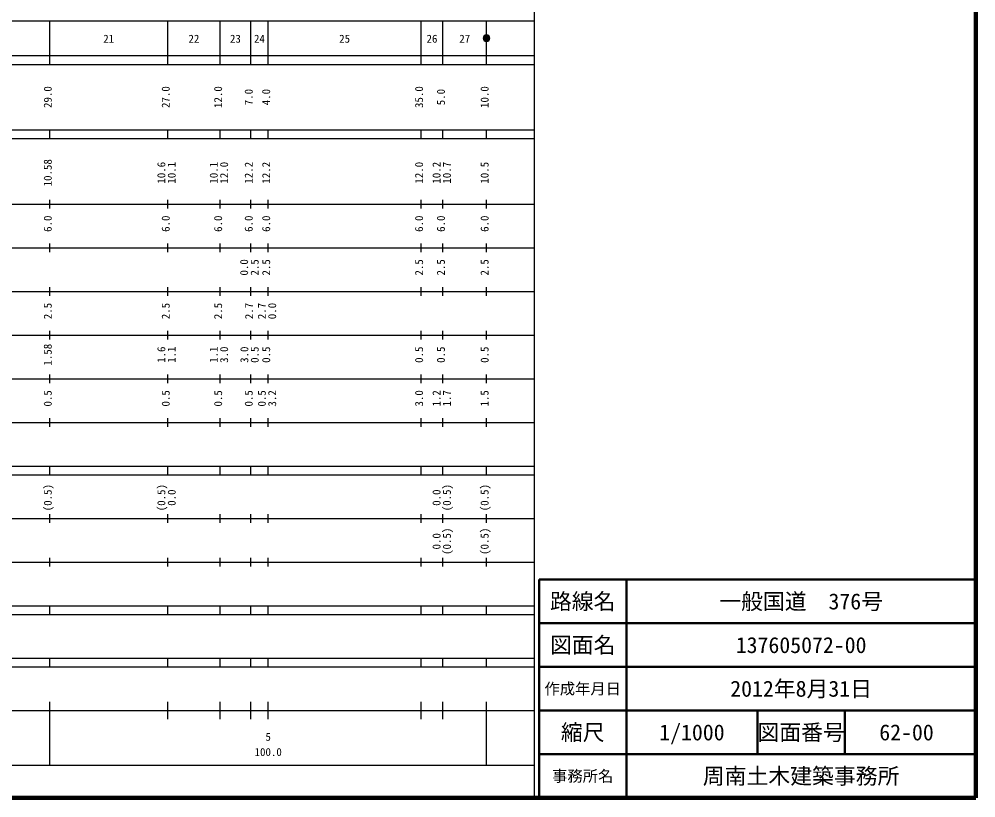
# Model space of a CAD drawing. Units: millimetres on the paper, enlarged 1000 times. Extents: x 40000 to 680000, y 20000 to 380000.
# Drawn here: x 460989 to 680000, y 20000 to 198357 of the extents above; entities that cross this region are included whole.
import ezdxf
from ezdxf.enums import TextEntityAlignment as Align

# ---------------------------------------------------------------- set-up
doc = ezdxf.new("R2010")
doc.units = ezdxf.units.MM
doc.header["$LTSCALE"] = 1000
for name, color, linetype, lineweight in [('M-TTL', 2, 'Continuous', 140), ('M-TTL-BAND', 7, 'Continuous', 25), ('M-TTL-FRAM', 2, 'Continuous', 50), ('M-TTL-LINE', 7, 'Continuous', 50)]:
    doc.layers.add(name, color=color, linetype=linetype, lineweight=lineweight)
doc.layers.add('M-TTL-TXT', color=7, linetype='Continuous')
doc.styles.add('ＭＳ ゴシック', font='')
doc.styles.get('ＭＳ ゴシック').set_extended_font_data('MS Gothic')

msp = doc.modelspace()

# ---------------------------------------------------------------- hatches: boundary and pattern name
at = {"layer": 'M-TTL-BAND'}
msp.add_hatch(color=256, dxfattribs=at).paths.add_polyline_path([(568750, 194000, 1), (567250, 194000, 1)])

# ---------------------------------------------------------------- linework, layer by layer
at = {"layer": 'M-TTL'}
for p, q in [((680000, 20000), (680000, 380000)), ((40000, 20000), (680000, 20000))]:
    msp.add_line(p, q, dxfattribs=at)
at = {"layer": 'M-TTL-BAND'}
for p, q in [((579000, 20000), (579000, 370000)), ((68000, 198000), (579000, 198000)), ((468000, 188000), (468000, 198000)), ((495000, 188000), (495000, 198000)), ((507000, 188000), (507000, 198000)), ((514000, 188000), (514000, 198000)), ((518000, 188000), (518000, 198000)), ((553000, 188000), (553000, 198000)), ((558000, 188000), (558000, 198000)), ((568000, 188000), (568000, 198000)), ((40000, 190000), (579000, 190000)), ((40000, 188000), (579000, 188000)), ((40000, 173000), (579000, 173000)), ((40000, 171000), (579000, 171000)), ((468000, 171000), (468000, 173000)), ((495000, 171000), (495000, 173000)), ((507000, 171000), (507000, 173000)), ((514000, 171000), (514000, 173000)), ((518000, 171000), (518000, 173000)), ((553000, 171000), (553000, 173000)), ((558000, 171000), (558000, 173000)), ((568000, 171000), (568000, 173000)), ((40000, 156000), (579000, 156000)), ((468000, 155000), (468000, 157000)), ((495000, 155000), (495000, 157000)), ((507000, 155000), (507000, 157000)), ((514000, 155000), (514000, 157000)), ((518000, 155000), (518000, 157000)), ((553000, 155000), (553000, 157000)), ((558000, 155000), (558000, 157000)), ((568000, 155000), (568000, 157000)), ((468000, 145000), (468000, 147000)), ((495000, 145000), (495000, 147000)), ((507000, 145000), (507000, 147000)), ((514000, 145000), (514000, 147000)), ((518000, 145000), (518000, 147000)), ((553000, 145000), (553000, 147000)), ((558000, 145000), (558000, 147000)), ((568000, 145000), (568000, 147000)), ((46000, 146000), (579000, 146000)), ((52000, 136000), (579000, 136000)), ((468000, 135000), (468000, 137000)), ((495000, 135000), (495000, 137000)), ((507000, 135000), (507000, 137000)), ((514000, 135000), (514000, 137000)), ((518000, 135000), (518000, 137000)), ((553000, 135000), (553000, 137000)), ((558000, 135000), (558000, 137000)), ((568000, 135000), (568000, 137000)), ((46000, 126000), (579000, 126000)), ((468000, 125000), (468000, 127000)), ((495000, 125000), (495000, 127000)), ((507000, 125000), (507000, 127000)), ((514000, 125000), (514000, 127000)), ((518000, 125000), (518000, 127000)), ((553000, 125000), (553000, 127000)), ((558000, 125000), (558000, 127000)), ((568000, 125000), (568000, 127000)), ((468000, 115000), (468000, 117000)), ((495000, 115000), (495000, 117000)), ((507000, 115000), (507000, 117000)), ((514000, 115000), (514000, 117000)), ((518000, 115000), (518000, 117000)), ((553000, 115000), (553000, 117000)), ((558000, 115000), (558000, 117000)), ((568000, 115000), (568000, 117000)), ((52000, 116000), (579000, 116000)), ((46000, 106000), (579000, 106000)), ((468000, 105000), (468000, 107000)), ((495000, 105000), (495000, 107000)), ((507000, 105000), (507000, 107000)), ((514000, 105000), (514000, 107000)), ((518000, 105000), (518000, 107000)), ((553000, 105000), (553000, 107000)), ((558000, 105000), (558000, 107000)), ((568000, 105000), (568000, 107000)), ((40000, 96000), (579000, 96000)), ((468000, 94000), (468000, 96000)), ((495000, 94000), (495000, 96000)), ((507000, 94000), (507000, 96000)), ((514000, 94000), (514000, 96000)), ((518000, 94000), (518000, 96000)), ((553000, 94000), (553000, 96000)), ((558000, 94000), (558000, 96000)), ((568000, 94000), (568000, 96000)), ((40000, 94000), (579000, 94000)), ((49000, 84000), (579000, 84000)), ((468000, 83000), (468000, 85000)), ((495000, 83000), (495000, 85000)), ((507000, 83000), (507000, 85000)), ((514000, 83000), (514000, 85000)), ((518000, 83000), (518000, 85000)), ((553000, 83000), (553000, 85000)), ((558000, 83000), (558000, 85000)), ((568000, 83000), (568000, 85000)), ((468000, 73000), (468000, 75000)), ((495000, 73000), (495000, 75000)), ((507000, 73000), (507000, 75000)), ((514000, 73000), (514000, 75000)), ((518000, 73000), (518000, 75000)), ((553000, 73000), (553000, 75000)), ((558000, 73000), (558000, 75000)), ((568000, 73000), (568000, 75000)), ((40000, 74000), (579000, 74000)), ((40000, 64000), (579000, 64000)), ((468000, 62000), (468000, 64000)), ((495000, 62000), (495000, 64000)), ((507000, 62000), (507000, 64000)), ((514000, 62000), (514000, 64000)), ((518000, 62000), (518000, 64000)), ((553000, 62000), (553000, 64000)), ((558000, 62000), (558000, 64000)), ((568000, 62000), (568000, 64000)), ((40000, 62000), (579000, 62000)), ((40000, 52000), (579000, 52000)), ((468000, 50000), (468000, 52000)), ((495000, 50000), (495000, 52000)), ((507000, 50000), (507000, 52000)), ((514000, 50000), (514000, 52000)), ((518000, 50000), (518000, 52000)), ((553000, 50000), (553000, 52000)), ((558000, 50000), (558000, 52000)), ((568000, 50000), (568000, 52000)), ((40000, 50000), (579000, 50000)), ((468000, 27500), (468000, 42000)), ((495000, 38000), (495000, 42000)), ((507000, 38000), (507000, 42000)), ((514000, 38000), (514000, 42000)), ((518000, 38000), (518000, 42000)), ((553000, 38000), (553000, 42000)), ((558000, 38000), (558000, 42000)), ((568000, 27500), (568000, 42000)), ((40000, 40000), (579000, 40000)), ((68000, 27500), (579000, 27500))]:
    msp.add_line(p, q, dxfattribs=at)
msp.add_lwpolyline([(568750, 194000, 1), (567250, 194000, 1)], format="xyb", close=True, dxfattribs=at)
at = {"layer": 'M-TTL-FRAM'}
for p, q in [((680000, 70000), (580000, 70000)), ((580000, 70000), (580000, 20000))]:
    msp.add_line(p, q, dxfattribs=at)
at = {"layer": 'M-TTL-LINE'}
for p, q in [((600000, 70000), (600000, 20000)), ((680000, 60000), (580000, 60000)), ((680000, 50000), (580000, 50000)), ((680000, 40000), (580000, 40000)), ((630000, 40000), (630000, 30000)), ((650000, 40000), (650000, 30000)), ((680000, 30000), (580000, 30000))]:
    msp.add_line(p, q, dxfattribs=at)

# ---------------------------------------------------------------- texts
at = {"layer": 'M-TTL-BAND', "style": 'ＭＳ ゴシック'}
for s, p in [('21', (481500, 192405)), ('22', (501000, 192405)), ('23', (510500, 192405)), ('24', (516000, 192405)), ('25', (535500, 192405)), ('26', (555500, 192405)), ('27', (563000, 192405)), ('5', (518000, 32523)), ('100.0', (518000, 29033))]:
    msp.add_text(s, height=1833, dxfattribs=at).set_placement(p, align=Align.BOTTOM_CENTER)
for s, p in [('29.0', (469000, 180500)), ('27.0', (496000, 180500)), ('12.0', (508000, 180500)), ('7.0', (515000, 180500)), ('4.0', (519000, 180500)), ('35.0', (554000, 180500)), ('5.0', (559000, 180500)), ('10.0', (569000, 180500)), ('10.58', (469000, 163174)), ('10.6', (495000, 163174)), ('10.1', (497370, 163174)), ('10.1', (507000, 163174)), ('12.0', (509370, 163174)), ('12.2', (515000, 163174)), ('12.2', (519000, 163174)), ('12.0', (554000, 163174)), ('10.2', (558000, 163174)), ('10.7', (560370, 163174)), ('10.5', (569000, 163174)), ('6.0', (469000, 151500)), ('6.0', (496000, 151500)), ('6.0', (508000, 151500)), ('6.0', (515000, 151500)), ('6.0', (519000, 151500)), ('6.0', (554000, 151500)), ('6.0', (559000, 151500)), ('6.0', (569000, 151500)), ('0.0', (513950, 141500)), ('2.5', (516370, 141500)), ('2.5', (519000, 141500)), ('2.5', (554000, 141500)), ('2.5', (559000, 141500)), ('2.5', (569000, 141500)), ('2.5', (469000, 131500)), ('2.5', (496000, 131500)), ('2.5', (508000, 131500)), ('2.7', (515089, 131500)), ('2.7', (518000, 131500)), ('0.0', (520370, 131500)), ('1.58', (469000, 121500)), ('1.6', (495000, 121500)), ('1.1', (497370, 121500)), ('1.1', (507000, 121500)), ('3.0', (509370, 121500)), ('3.0', (514000, 121500)), ('0.5', (516370, 121500)), ('0.5', (519000, 121500)), ('0.5', (554000, 121500)), ('0.5', (559000, 121500)), ('0.5', (569000, 121500)), ('0.5', (469000, 111500)), ('0.5', (496000, 111500)), ('0.5', (508000, 111500)), ('0.5', (515000, 111500)), ('0.5', (518000, 111500)), ('3.2', (520370, 111500)), ('3.0', (554000, 111500)), ('1.2', (558000, 111500)), ('1.7', (560370, 111500)), ('1.5', (569000, 111500)), ('(0.5)', (469000, 88764)), ('(0.5)', (495000, 88764)), ('0.0', (497370, 88764)), ('0.0', (558000, 88764)), ('(0.5)', (560370, 88764)), ('(0.5)', (569000, 88764)), ('(0.5)', (560370, 78764)), ('(0.5)', (569000, 78764)), ('0.0', (558000, 78764))]:
    msp.add_text(s, height=1833, rotation=90, dxfattribs=at).set_placement(p, align=Align.BOTTOM_CENTER)
at = {"layer": 'M-TTL-TXT', "style": 'ＭＳ ゴシック'}
for s, height, p in [('路線名', 3666, (590000, 65000)), ('路線名', 3666, (590000, 65000)), ('一般国道\u3000376号', 3666, (640000, 65000)), ('図面名', 3666, (590000, 55000)), ('図面名', 3666, (590000, 55000)), ('137605072-00', 3666, (640000, 55000)), ('作成年月日', 2566, (590000, 45000)), ('作成年月日', 2566, (590000, 45000)), ('2012年8月31日', 3666, (640000, 45000)), ('縮尺', 3666, (590000, 35000)), ('縮尺', 3666, (590000, 35000)), ('図面番号', 3666, (640000, 35000)), ('図面番号', 3666, (640000, 35000)), ('1/1000', 3666, (615000, 35000)), ('62-00', 3666, (664125, 35000)), ('事務所名', 2566, (590000, 25000)), ('事務所名', 2566, (590000, 25000)), ('周南土木建築事務所', 3666, (640000, 25000))]:
    msp.add_text(s, height=height, dxfattribs=at).set_placement(p, align=Align.MIDDLE_CENTER)

doc.saveas('drawing.dxf')
